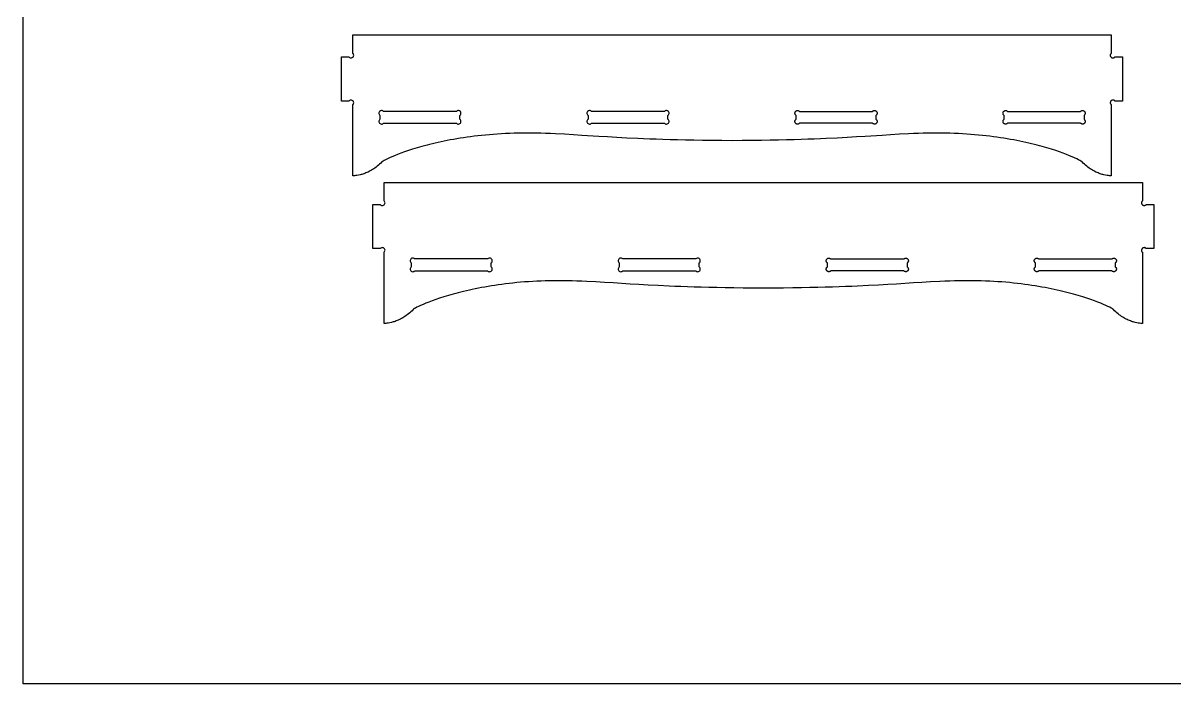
# Model space of a CAD drawing. Header units: metres. Extents: x 0 to 1337, y 0 to 1525.
# Drawn here: x 0 to 653, y 0 to 375 of the extents above; entities that cross this region are included whole.
import ezdxf

# ---------------------------------------------------------------- set-up
doc = ezdxf.new("R2010")
doc.units = ezdxf.units.M
doc.layers.add('Page1', color=7, linetype='CONTINUOUS')

msp = doc.modelspace()

# ---------------------------------------------------------------- linework, layer by layer
at = {"layer": 'Page1'}
for points in [[(0, 1525), (1200, 1525), (1200, 0), (0, 0), (0, 1525)], [(481.836731, 324.838074), (481.949615, 324.942169), (482.070099, 325.032623), (482.197144, 325.109406), (482.32962, 325.172516), (482.466522, 325.221954), (482.60675, 325.25769), (482.749237, 325.279694), (482.892944, 325.287994), (483.036774, 325.282562), (483.179688, 325.263397), (483.320618, 325.230499), (483.458466, 325.183807), (483.592194, 325.123383), (483.720734, 325.049133), (483.842987, 324.961121), (483.957947, 324.859283), (483.957947, 324.859283), (484.062042, 324.746399), (484.152496, 324.625916), (484.229279, 324.498901), (484.292389, 324.366394), (484.341827, 324.229523), (484.377563, 324.089294), (484.399567, 323.946777), (484.407867, 323.80307), (484.402435, 323.659241), (484.38327, 323.516327), (484.350372, 323.375427), (484.30368, 323.237549), (484.243225, 323.103821), (484.169006, 322.975311), (484.080994, 322.853027), (483.979156, 322.738068), (483.979156, 322.738068), (483.869293, 322.636383), (483.757935, 322.552155), (483.757935, 322.552155), (483.757935, 320.324005), (483.757935, 320.324005), (483.879913, 320.230713), (483.989746, 320.127594), (484.08725, 320.015686), (484.172241, 319.896027), (484.244476, 319.769684), (484.303802, 319.637695), (484.350006, 319.501099), (484.382904, 319.360962), (484.402313, 319.218353), (484.408051, 319.074249), (484.399872, 318.929779), (484.377594, 318.78595), (484.341064, 318.643829), (484.29007, 318.504425), (484.224396, 318.368835), (484.14386, 318.238068), (484.14386, 318.238068), (484.050568, 318.116089), (483.947449, 318.006256), (483.835541, 317.908783), (483.715881, 317.823792), (483.589539, 317.751556), (483.45755, 317.69223), (483.320953, 317.646027), (483.180847, 317.613098), (483.038208, 317.593689), (482.894135, 317.587982), (482.749664, 317.596161), (482.605835, 317.618439), (482.463684, 317.654968), (482.32431, 317.705963), (482.18869, 317.771637), (482.057953, 317.852142), (482.057953, 317.852142), (481.938843, 317.942902), (481.836731, 318.038086), (481.836731, 318.038086), (440.37915, 318.038086), (440.37915, 318.038086), (440.266266, 317.93396), (440.145782, 317.843536), (440.018768, 317.766724), (439.886261, 317.703613), (439.74939, 317.654205), (439.609161, 317.618469), (439.466644, 317.596466), (439.322937, 317.588165), (439.179108, 317.593567), (439.036194, 317.612732), (438.895294, 317.64566), (438.757416, 317.692352), (438.623688, 317.752777), (438.495178, 317.827026), (438.372894, 317.915039), (438.257935, 318.016876), (438.257935, 318.016876), (438.153839, 318.129761), (438.063385, 318.250244), (437.986603, 318.377258), (437.923492, 318.509766), (437.874084, 318.646637), (437.838348, 318.786865), (437.816315, 318.929382), (437.808014, 319.07309), (437.813446, 319.216919), (437.832611, 319.359833), (437.86554, 319.500732), (437.912201, 319.638611), (437.972656, 319.772339), (438.046875, 319.900848), (438.134918, 320.023132), (438.236725, 320.138092), (438.236725, 320.138092), (438.346619, 320.239777), (438.457947, 320.324005), (438.457947, 320.324005), (438.457947, 322.552155), (438.457947, 322.552155), (438.335968, 322.645447), (438.226135, 322.748566), (438.128632, 322.860474), (438.043671, 322.980133), (437.971436, 323.106476), (437.912109, 323.238464), (437.865875, 323.375061), (437.832977, 323.515198), (437.813568, 323.657806), (437.807861, 323.80191), (437.81604, 323.946381), (437.838287, 324.09021), (437.874817, 324.23233), (437.925842, 324.371735), (437.991486, 324.507324), (438.072021, 324.638092), (438.072021, 324.638092), (438.165314, 324.76004), (438.268433, 324.869904), (438.380341, 324.967377), (438.5, 325.052368), (438.626343, 325.124603), (438.758331, 325.183929), (438.894928, 325.230133), (439.035065, 325.263062), (439.177673, 325.28244), (439.321777, 325.288177), (439.466248, 325.279999), (439.610077, 325.257721), (439.752197, 325.221191), (439.891602, 325.170197), (440.027191, 325.104523), (440.157959, 325.023987), (440.157959, 325.023987), (440.277039, 324.933258), (440.37915, 324.838074), (440.37915, 324.838074), (481.836731, 324.838074)], [(599.836731, 324.838074), (599.949646, 324.942169), (600.070129, 325.032623), (600.197144, 325.109406), (600.329651, 325.172516), (600.466492, 325.221954), (600.60675, 325.25769), (600.749268, 325.279694), (600.892944, 325.287994), (601.036804, 325.282562), (601.179688, 325.263397), (601.320618, 325.230499), (601.458496, 325.183807), (601.592224, 325.123383), (601.720703, 325.049133), (601.843018, 324.961121), (601.957947, 324.859283), (601.957947, 324.859283), (602.062073, 324.746399), (602.152527, 324.625916), (602.229309, 324.498901), (602.292419, 324.366394), (602.341797, 324.229523), (602.377563, 324.089294), (602.399597, 323.946777), (602.407898, 323.80307), (602.402466, 323.659241), (602.383301, 323.516327), (602.350342, 323.375427), (602.303711, 323.237549), (602.243225, 323.103821), (602.169006, 322.975311), (602.080994, 322.853027), (601.979187, 322.738068), (601.979187, 322.738068), (601.869263, 322.636383), (601.757935, 322.552155), (601.757935, 322.552155), (601.757935, 320.324005), (601.757935, 320.324005), (601.879944, 320.230713), (601.989746, 320.127594), (602.08728, 320.015686), (602.172241, 319.896027), (602.244446, 319.769684), (602.303772, 319.637695), (602.350037, 319.501099), (602.382935, 319.360962), (602.402344, 319.218353), (602.40802, 319.074249), (602.399841, 318.929779), (602.377625, 318.78595), (602.341064, 318.643829), (602.290039, 318.504425), (602.224365, 318.368835), (602.14386, 318.238068), (602.14386, 318.238068), (602.050598, 318.116089), (601.947449, 318.006256), (601.83551, 317.908783), (601.715881, 317.823792), (601.589539, 317.751556), (601.457581, 317.69223), (601.320984, 317.646027), (601.180847, 317.613098), (601.038208, 317.593689), (600.894104, 317.587982), (600.749634, 317.596161), (600.605835, 317.618439), (600.463684, 317.654968), (600.32428, 317.705963), (600.188721, 317.771637), (600.057922, 317.852142), (600.057922, 317.852142), (599.938843, 317.942902), (599.836731, 318.038086), (599.836731, 318.038086), (558.37915, 318.038086), (558.37915, 318.038086), (558.266296, 317.93396), (558.145813, 317.843536), (558.018738, 317.766724), (557.886292, 317.703613), (557.74939, 317.654205), (557.609131, 317.618469), (557.466675, 317.596466), (557.322937, 317.588165), (557.179077, 317.593567), (557.036194, 317.612732), (556.895264, 317.64566), (556.757446, 317.692352), (556.623718, 317.752777), (556.495178, 317.827026), (556.372864, 317.915039), (556.257935, 318.016876), (556.257935, 318.016876), (556.15387, 318.129761), (556.063416, 318.250244), (555.986633, 318.377258), (555.923523, 318.509766), (555.874084, 318.646637), (555.838318, 318.786865), (555.816345, 318.929382), (555.808044, 319.07309), (555.813477, 319.216919), (555.832642, 319.359833), (555.86554, 319.500732), (555.912231, 319.638611), (555.972656, 319.772339), (556.046875, 319.900848), (556.134888, 320.023132), (556.236755, 320.138092), (556.236755, 320.138092), (556.346619, 320.239777), (556.457947, 320.324005), (556.457947, 320.324005), (556.457947, 322.552155), (556.457947, 322.552155), (556.335999, 322.645447), (556.226135, 322.748566), (556.128662, 322.860474), (556.04364, 322.980133), (555.971436, 323.106476), (555.912109, 323.238464), (555.865906, 323.375061), (555.833008, 323.515198), (555.813599, 323.657806), (555.807861, 323.80191), (555.81604, 323.946381), (555.838318, 324.09021), (555.874817, 324.23233), (555.925842, 324.371735), (555.991516, 324.507324), (556.072021, 324.638092), (556.072021, 324.638092), (556.165344, 324.76004), (556.268433, 324.869904), (556.380371, 324.967377), (556.5, 325.052368), (556.626343, 325.124603), (556.758362, 325.183929), (556.894958, 325.230133), (557.035034, 325.263062), (557.177673, 325.28244), (557.321777, 325.288177), (557.466248, 325.279999), (557.610046, 325.257721), (557.752197, 325.221191), (557.891602, 325.170197), (558.027222, 325.104523), (558.157959, 325.023987), (558.157959, 325.023987), (558.277039, 324.933258), (558.37915, 324.838074), (558.37915, 324.838074), (599.836731, 324.838074)], [(499.569885, 241.109238), (499.68277, 241.213333), (499.803284, 241.303787), (499.930298, 241.380569), (500.062775, 241.44368), (500.199677, 241.493118), (500.339905, 241.528839), (500.482391, 241.550858), (500.626099, 241.559158), (500.769958, 241.553741), (500.912872, 241.534561), (501.053772, 241.501648), (501.19162, 241.454971), (501.325348, 241.394531), (501.453888, 241.320297), (501.576172, 241.232269), (501.691101, 241.130447), (501.691101, 241.130447), (501.795227, 241.017563), (501.885651, 240.897079), (501.962463, 240.77005), (502.025574, 240.637558), (502.074982, 240.500671), (502.110718, 240.360443), (502.132721, 240.217941), (502.141022, 240.074234), (502.13562, 239.930389), (502.116455, 239.787491), (502.083527, 239.646576), (502.036835, 239.508713), (501.97641, 239.374985), (501.902161, 239.24646), (501.814148, 239.124176), (501.712311, 239.009232), (501.712311, 239.009232), (501.602448, 238.907532), (501.491119, 238.823318), (501.491119, 238.823318), (501.491119, 236.595154), (501.491119, 236.595154), (501.613098, 236.501862), (501.722931, 236.398743), (501.820404, 236.286835), (501.905396, 236.167175), (501.977631, 236.040833), (502.036957, 235.908844), (502.08316, 235.772247), (502.116089, 235.632126), (502.135498, 235.489502), (502.141205, 235.345413), (502.133026, 235.200943), (502.110748, 235.057114), (502.074219, 234.914978), (502.023224, 234.775589), (501.95755, 234.639984), (501.877045, 234.509232), (501.877045, 234.509232), (501.783752, 234.387253), (501.680603, 234.27742), (501.568695, 234.179932), (501.449036, 234.094955), (501.322693, 234.02272), (501.190704, 233.963394), (501.054138, 233.917175), (500.914001, 233.884262), (500.771362, 233.864853), (500.627289, 233.859146), (500.482819, 233.867325), (500.338989, 233.889587), (500.196838, 233.926117), (500.057465, 233.977127), (499.921875, 234.042786), (499.791107, 234.123322), (499.791107, 234.123322), (499.672028, 234.21405), (499.569885, 234.309235), (499.569885, 234.309235), (458.112335, 234.309235), (458.112335, 234.309235), (457.99942, 234.205124), (457.878937, 234.114685), (457.751923, 234.037888), (457.619446, 233.974792), (457.482544, 233.925354), (457.342316, 233.889633), (457.199799, 233.867615), (457.056122, 233.859314), (456.912262, 233.864731), (456.769348, 233.883896), (456.628448, 233.916824), (456.490601, 233.963501), (456.356873, 234.023941), (456.228333, 234.098175), (456.106049, 234.186203), (455.991119, 234.288025), (455.991119, 234.288025), (455.886993, 234.400909), (455.796539, 234.521393), (455.719757, 234.648422), (455.656647, 234.780914), (455.607239, 234.917801), (455.571503, 235.058029), (455.5495, 235.200531), (455.541168, 235.344238), (455.5466, 235.488068), (455.565765, 235.630981), (455.598694, 235.771896), (455.645355, 235.90976), (455.705811, 236.043488), (455.78006, 236.172012), (455.868073, 236.294296), (455.969879, 236.409241), (455.969879, 236.409241), (456.079773, 236.510941), (456.191101, 236.595154), (456.191101, 236.595154), (456.191101, 238.823318), (456.191101, 238.823318), (456.069122, 238.916595), (455.95929, 239.01973), (455.861786, 239.131638), (455.776825, 239.251297), (455.70459, 239.37764), (455.645264, 239.509628), (455.59906, 239.64621), (455.566132, 239.786346), (455.546722, 239.92897), (455.541016, 240.073059), (455.549194, 240.217529), (455.571442, 240.361359), (455.608002, 240.503494), (455.658997, 240.642883), (455.72467, 240.778488), (455.805176, 240.909241), (455.805176, 240.909241), (455.898468, 241.031219), (456.001587, 241.141052), (456.113525, 241.238541), (456.233185, 241.323517), (456.359528, 241.395752), (456.491516, 241.455078), (456.628082, 241.501297), (456.768219, 241.53421), (456.910858, 241.553604), (457.054932, 241.559326), (457.199402, 241.551147), (457.343231, 241.528885), (457.485382, 241.492355), (457.624756, 241.441345), (457.760345, 241.375687), (457.891113, 241.295151), (457.891113, 241.295151), (458.010193, 241.204422), (458.112335, 241.109238), (458.112335, 241.109238), (499.569885, 241.109238)], [(617.569885, 241.109238), (617.6828, 241.213333), (617.803284, 241.303787), (617.930298, 241.380569), (618.062805, 241.44368), (618.199707, 241.493118), (618.339905, 241.528839), (618.482422, 241.550858), (618.626099, 241.559158), (618.769958, 241.553741), (618.912842, 241.534561), (619.053772, 241.501648), (619.19165, 241.454971), (619.325378, 241.394531), (619.453918, 241.320297), (619.576172, 241.232269), (619.691101, 241.130447), (619.691101, 241.130447), (619.795227, 241.017563), (619.885681, 240.897079), (619.962463, 240.77005), (620.025574, 240.637558), (620.075012, 240.500671), (620.110718, 240.360443), (620.132751, 240.217941), (620.141052, 240.074234), (620.13562, 239.930389), (620.116455, 239.787491), (620.083496, 239.646576), (620.036865, 239.508713), (619.976379, 239.374985), (619.902161, 239.24646), (619.814148, 239.124176), (619.712341, 239.009232), (619.712341, 239.009232), (619.602417, 238.907532), (619.491089, 238.823318), (619.491089, 238.823318), (619.491089, 236.595154), (619.491089, 236.595154), (619.613098, 236.501862), (619.7229, 236.398743), (619.820435, 236.286835), (619.905396, 236.167175), (619.977661, 236.040833), (620.036926, 235.908844), (620.083191, 235.772247), (620.116089, 235.632126), (620.135498, 235.489502), (620.141174, 235.345413), (620.132996, 235.200943), (620.110779, 235.057114), (620.074219, 234.914978), (620.023254, 234.775589), (619.957581, 234.639984), (619.877014, 234.509232), (619.877014, 234.509232), (619.783752, 234.387253), (619.680603, 234.27742), (619.568726, 234.179932), (619.449036, 234.094955), (619.322693, 234.02272), (619.190735, 233.963394), (619.054138, 233.917175), (618.914001, 233.884262), (618.771362, 233.864853), (618.627319, 233.859146), (618.482788, 233.867325), (618.338989, 233.889587), (618.196838, 233.926117), (618.057434, 233.977127), (617.921875, 234.042786), (617.791138, 234.123322), (617.791138, 234.123322), (617.671997, 234.21405), (617.569885, 234.309235), (617.569885, 234.309235), (576.112305, 234.309235), (576.112305, 234.309235), (575.999451, 234.205124), (575.878967, 234.114685), (575.751953, 234.037888), (575.619446, 233.974792), (575.482544, 233.925354), (575.342285, 233.889633), (575.199829, 233.867615), (575.056091, 233.859314), (574.912292, 233.864731), (574.769348, 233.883896), (574.628418, 233.916824), (574.490601, 233.963501), (574.356873, 234.023941), (574.228333, 234.098175), (574.106079, 234.186203), (573.991089, 234.288025), (573.991089, 234.288025), (573.887024, 234.400909), (573.79657, 234.521393), (573.719788, 234.648422), (573.656677, 234.780914), (573.607239, 234.917801), (573.571533, 235.058029), (573.5495, 235.200531), (573.541199, 235.344238), (573.546631, 235.488068), (573.565796, 235.630981), (573.598694, 235.771896), (573.645386, 235.90976), (573.705811, 236.043488), (573.780029, 236.172012), (573.868042, 236.294296), (573.96991, 236.409241), (573.96991, 236.409241), (574.079773, 236.510941), (574.191101, 236.595154), (574.191101, 236.595154), (574.191101, 238.823318), (574.191101, 238.823318), (574.069153, 238.916595), (573.95929, 239.01973), (573.861816, 239.131638), (573.776855, 239.251297), (573.70459, 239.37764), (573.645264, 239.509628), (573.59906, 239.64621), (573.566162, 239.786346), (573.546753, 239.92897), (573.541016, 240.073059), (573.549194, 240.217529), (573.571472, 240.361359), (573.607971, 240.503494), (573.658997, 240.642883), (573.72467, 240.778488), (573.805176, 240.909241), (573.805176, 240.909241), (573.898499, 241.031219), (574.001587, 241.141052), (574.113525, 241.238541), (574.233154, 241.323517), (574.359497, 241.395752), (574.491516, 241.455078), (574.628113, 241.501297), (574.76825, 241.53421), (574.910828, 241.553604), (575.054932, 241.559326), (575.199402, 241.551147), (575.343262, 241.528885), (575.485352, 241.492355), (575.624756, 241.441345), (575.760376, 241.375687), (575.891113, 241.295151), (575.891113, 241.295151), (576.010193, 241.204422), (576.112305, 241.109238), (576.112305, 241.109238), (617.569885, 241.109238)]]:
    msp.add_lwpolyline(points, dxfattribs=at)
for points in [[(187.10791, 288.18808), (187.10791, 328.65332), (187.10791, 328.65332, 1.063218), (184.911087, 330.68808), (184.911087, 330.68808), (180.60791, 330.68808), (180.60791, 355.68808), (184.911087, 355.68808), (184.911087, 355.68808, 1.063218), (187.10791, 357.722839), (187.10791, 357.722839), (187.10791, 368.18808), (402.107941, 368.18808), (402.107941, 368.18808), (617.107971, 368.18808), (617.107971, 357.722839), (617.107971, 357.722839), (616.983154, 357.588074), (616.983154, 357.588074), (616.892029, 357.464478), (616.815247, 357.334839), (616.752808, 357.200165), (616.70459, 357.061584), (616.67041, 356.920105), (616.650208, 356.776794), (616.643921, 356.632751), (616.651367, 356.489014), (616.672485, 356.346619), (616.707153, 356.206665), (616.75531, 356.07019), (616.816772, 355.938263), (616.891479, 355.811951), (616.979309, 355.692291), (617.0802, 355.580383), (617.19397, 355.477264), (617.19397, 355.477264), (617.317566, 355.386108), (617.447205, 355.309387), (617.581848, 355.246948), (617.720459, 355.1987), (617.861938, 355.164551), (618.005249, 355.144348), (618.149292, 355.138031), (618.29303, 355.145508), (618.435425, 355.166626), (618.575378, 355.201294), (618.711853, 355.24942), (618.84375, 355.310883), (618.970093, 355.38559), (619.089722, 355.473419), (619.20166, 355.57431), (619.304749, 355.68808), (619.304749, 355.68808), (623.607971, 355.68808), (623.607971, 330.68808), (619.304749, 330.68808), (619.304749, 330.68808), (619.179993, 330.822815), (619.179993, 330.822815), (619.063721, 330.923157), (618.940308, 331.009583), (618.810791, 331.082153), (618.676331, 331.140839), (618.537842, 331.18573), (618.396545, 331.216827), (618.253418, 331.234131), (618.109497, 331.237671), (617.965881, 331.227509), (617.82373, 331.203644), (617.68396, 331.166107), (617.547729, 331.114899), (617.416077, 331.050079), (617.290039, 330.971649), (617.170715, 330.879639), (617.059204, 330.774078), (617.059204, 330.774078), (616.958862, 330.657837), (616.872437, 330.534424), (616.799927, 330.404938), (616.741211, 330.270447), (616.696289, 330.131989), (616.665222, 329.990662), (616.647888, 329.847504), (616.644348, 329.703613), (616.654541, 329.560028), (616.678406, 329.417816), (616.715942, 329.278076), (616.767151, 329.141846), (616.83197, 329.010162), (616.9104, 328.884155), (617.00238, 328.764862), (617.107971, 328.65332), (617.107971, 328.65332), (617.107971, 288.18808), (617.107971, 288.18808), (616.203735, 288.277069), (615.564941, 288.3508), (614.814636, 288.457977), (613.962646, 288.60907), (613.018738, 288.814606), (612.51532, 288.94104), (611.992615, 289.084991), (611.451782, 289.247803), (610.894043, 289.430756), (610.320679, 289.635193), (609.732788, 289.862366), (609.131714, 290.113647), (608.518616, 290.390289), (607.894775, 290.693665), (607.261292, 291.025024), (606.619507, 291.385681), (605.970581, 291.777008), (605.315735, 292.200226), (604.656189, 292.656738), (603.993164, 293.147766), (603.327881, 293.674683), (602.66156, 294.23877), (601.995422, 294.841339), (601.330688, 295.483704), (600.668579, 296.167145), (600.668579, 296.167145), (600.572754, 296.254822), (600.429321, 296.363739), (600.000488, 296.642212), (599.384033, 296.996307), (598.581604, 297.419922), (597.595093, 297.906769), (596.426147, 298.450653), (595.076599, 299.04541), (593.548279, 299.684814), (591.842896, 300.362671), (589.96228, 301.072754), (587.908142, 301.808868), (585.682373, 302.56485), (583.28656, 303.334442), (580.722656, 304.11145), (579.378235, 304.500793), (577.992371, 304.889679), (576.56543, 305.277344), (575.097534, 305.662964), (573.588867, 306.045776), (572.039795, 306.425018), (570.450439, 306.799927), (568.821045, 307.169708), (567.151855, 307.5336), (565.442993, 307.890808), (563.694824, 308.24057), (561.907532, 308.582092), (560.081238, 308.914642), (558.216248, 309.237396), (556.312805, 309.549622), (554.371094, 309.850494), (552.391357, 310.139282), (550.373779, 310.415192), (548.318604, 310.677429), (546.226074, 310.925262), (544.096375, 311.157898), (541.929749, 311.374542), (539.72644, 311.574432), (537.486572, 311.756775), (535.21051, 311.920837), (532.898376, 312.065796), (530.550476, 312.190918), (528.166931, 312.29541), (525.747986, 312.378479), (523.293945, 312.439362), (520.804932, 312.477325), (518.28125, 312.491516), (515.723083, 312.481201), (513.130615, 312.445618), (510.50412, 312.383972), (507.843781, 312.295471), (507.843781, 312.295471), (505.000183, 312.181152), (502.261658, 312.059967), (497.045898, 311.799316), (492.088684, 311.518372), (487.282166, 311.221893), (477.689941, 310.601318), (472.688568, 310.286804), (467.406586, 309.97583), (461.736115, 309.673157), (455.569366, 309.383575), (452.266174, 309.245178), (448.798492, 309.111847), (445.152802, 308.984161), (441.315643, 308.862732), (437.273529, 308.748169), (433.013, 308.641052), (428.520538, 308.541962), (423.782715, 308.451508), (418.786011, 308.3703), (413.516998, 308.29895), (407.962128, 308.238007), (402.107941, 308.18808), (402.10791, 308.18808), (396.253754, 308.238007), (390.698883, 308.29895), (385.42984, 308.3703), (380.433136, 308.451508), (375.695313, 308.541962), (371.202881, 308.641052), (366.942322, 308.748169), (362.900238, 308.862732), (359.06308, 308.984161), (355.417389, 309.111847), (351.949677, 309.245178), (348.646515, 309.383575), (342.479736, 309.673157), (336.809296, 309.97583), (331.527283, 310.286804), (326.525909, 310.601318), (316.933716, 311.221893), (312.127197, 311.518372), (307.169983, 311.799316), (301.954224, 312.059967), (299.215668, 312.181152), (296.37207, 312.295471), (296.37207, 312.295471), (293.711761, 312.383972), (291.085266, 312.445618), (288.492798, 312.481201), (285.934631, 312.491516), (283.410919, 312.477325), (280.921906, 312.439362), (278.467865, 312.378479), (276.04895, 312.29541), (273.665405, 312.190918), (271.317474, 312.065796), (269.005341, 311.920837), (266.729248, 311.756775), (264.489441, 311.574432), (262.286102, 311.374542), (260.119476, 311.157898), (257.989807, 310.925262), (255.897247, 310.677429), (253.842087, 310.415192), (251.824509, 310.139282), (249.844757, 309.850494), (247.903046, 309.549622), (245.999588, 309.237396), (244.134613, 308.914642), (242.308365, 308.582092), (240.521027, 308.24057), (238.772842, 307.890808), (237.064026, 307.5336), (235.394821, 307.169708), (233.765427, 306.799927), (232.176071, 306.425018), (230.626968, 306.045776), (229.118362, 305.662964), (227.650452, 305.277344), (226.223465, 304.889679), (224.837646, 304.500793), (223.493179, 304.11145), (220.929276, 303.334442), (218.533524, 302.56485), (216.307693, 301.808868), (214.253571, 301.072754), (212.37294, 300.362671), (210.667572, 299.684814), (209.139236, 299.04541), (207.789719, 298.450653), (206.620804, 297.906769), (205.634247, 297.419922), (204.831833, 296.996307), (204.215347, 296.642212), (203.786575, 296.363739), (203.643127, 296.254822), (203.547272, 296.167145), (203.547272, 296.167145), (202.885162, 295.483704), (202.220444, 294.841339), (201.554306, 294.23877), (200.888, 293.674683), (200.222717, 293.147766), (199.559692, 292.656738), (198.900146, 292.200226), (198.2453, 291.777008), (197.596359, 291.385681), (196.954559, 291.025024), (196.321106, 290.693665), (195.69722, 290.390289), (195.084137, 290.113647), (194.483063, 289.862366), (193.895218, 289.635193), (193.321823, 289.430756), (192.764084, 289.247803), (192.223251, 289.084991), (191.700531, 288.94104), (191.197128, 288.814606), (190.253204, 288.60907), (189.401215, 288.457977), (188.65094, 288.3508), (188.012131, 288.277069), (187.10791, 288.18808)], [(204.379135, 324.838074, 1.101444), (202.457916, 322.552155), (202.457916, 322.552155), (202.457916, 320.324005), (202.457916, 320.324005, 1.101444), (204.379135, 318.038086), (204.379135, 318.038086), (245.8367, 318.038086), (245.8367, 318.038086, 1.101444), (247.757919, 320.324005), (247.757919, 320.324005), (247.757919, 322.552155), (247.757919, 322.552155, 1.101444), (245.8367, 324.838074), (245.8367, 324.838074), (204.379135, 324.838074)], [(322.37912, 324.838074, 1.101444), (320.457916, 322.552155), (320.457916, 322.552155), (320.457916, 320.324005), (320.457916, 320.324005, 1.101444), (322.37912, 318.038086), (322.37912, 318.038086), (363.8367, 318.038086), (363.8367, 318.038086, 1.101444), (365.757904, 320.324005), (365.757904, 320.324005), (365.757904, 322.552155), (365.757904, 322.552155, 1.101444), (363.8367, 324.838074), (363.8367, 324.838074), (322.37912, 324.838074)], [(204.84108, 204.459229), (204.84108, 244.924484), (204.84108, 244.924484, 1.063218), (202.644241, 246.959229), (202.644241, 246.959229), (198.34108, 246.959229), (198.34108, 271.959229), (202.644241, 271.959229), (202.644241, 271.959229, 1.063218), (204.84108, 273.993988), (204.84108, 273.993988), (204.84108, 284.459229), (419.841095, 284.459229), (419.841095, 284.459229), (634.841125, 284.459229), (634.841125, 273.993988), (634.841125, 273.993988), (634.716309, 273.859222), (634.716309, 273.859222), (634.625183, 273.735657), (634.548401, 273.605988), (634.485962, 273.471344), (634.437744, 273.332733), (634.403564, 273.191254), (634.383423, 273.047974), (634.377075, 272.9039), (634.384521, 272.760162), (634.40564, 272.617767), (634.440369, 272.477814), (634.488464, 272.341339), (634.549927, 272.209412), (634.624634, 272.083099), (634.712463, 271.96347), (634.813354, 271.851532), (634.927124, 271.748413), (634.927124, 271.748413), (635.05072, 271.657288), (635.180359, 271.580536), (635.315002, 271.518097), (635.453613, 271.469849), (635.595093, 271.435699), (635.738403, 271.415527), (635.882446, 271.40921), (636.026184, 271.416656), (636.168579, 271.437775), (636.308533, 271.472443), (636.445007, 271.520569), (636.576904, 271.582062), (636.703247, 271.656769), (636.822876, 271.744598), (636.934814, 271.845459), (637.037964, 271.959229), (637.037964, 271.959229), (641.341125, 271.959229), (641.341125, 246.959229), (637.037964, 246.959229), (637.037964, 246.959229), (636.913147, 247.093979), (636.913147, 247.093979), (636.796875, 247.194305), (636.673462, 247.280746), (636.544006, 247.353302), (636.409485, 247.412003), (636.271057, 247.456894), (636.1297, 247.487976), (635.986572, 247.50528), (635.842651, 247.508835), (635.699097, 247.498672), (635.556885, 247.474808), (635.417114, 247.437256), (635.280884, 247.386063), (635.149231, 247.321243), (635.023193, 247.242813), (634.90387, 247.150803), (634.792358, 247.045242), (634.792358, 247.045242), (634.692017, 246.928986), (634.605591, 246.805588), (634.533081, 246.676102), (634.474365, 246.541595), (634.429443, 246.403152), (634.398376, 246.261826), (634.381104, 246.118668), (634.377502, 245.974777), (634.387695, 245.831192), (634.41156, 245.688995), (634.449097, 245.54924), (634.500305, 245.412994), (634.565125, 245.281326), (634.643555, 245.155319), (634.735535, 245.036011), (634.841125, 244.924484), (634.841125, 244.924484), (634.841125, 204.459229), (634.841125, 204.459229), (633.93689, 204.548218), (633.298096, 204.621948), (632.547791, 204.729126), (631.695801, 204.880234), (630.751892, 205.085754), (630.248474, 205.212189), (629.725769, 205.356155), (629.184937, 205.518967), (628.627197, 205.70192), (628.053833, 205.906342), (627.465942, 206.13353), (626.864868, 206.384796), (626.251831, 206.661453), (625.62793, 206.964813), (624.994446, 207.296173), (624.352661, 207.656845), (623.703735, 208.048157), (623.048889, 208.47139), (622.389343, 208.927887), (621.726318, 209.41893), (621.061035, 209.945831), (620.394714, 210.509918), (619.728577, 211.112488), (619.063843, 211.754852), (618.401733, 212.438309), (618.401733, 212.438309), (618.305908, 212.525986), (618.162476, 212.634903), (617.733643, 212.913361), (617.117188, 213.267487), (616.314758, 213.691071), (615.328247, 214.177917), (614.159302, 214.721817), (612.809814, 215.316574), (611.281433, 215.955978), (609.576111, 216.63382), (607.695435, 217.343918), (605.641357, 218.080032), (603.415527, 218.835999), (601.019775, 219.605591), (598.455872, 220.382614), (597.111389, 220.771957), (595.725586, 221.160843), (594.298584, 221.548492), (592.830688, 221.934113), (591.322083, 222.316925), (589.772949, 222.696182), (588.183594, 223.071091), (586.554199, 223.440872), (584.88501, 223.804749), (583.176208, 224.161972), (581.427979, 224.511719), (579.640686, 224.853256), (577.814392, 225.185806), (575.949463, 225.50856), (574.045959, 225.82077), (572.104248, 226.121658), (570.124512, 226.410446), (568.106934, 226.68634), (566.051758, 226.948608), (563.959229, 227.196426), (561.829529, 227.429047), (559.662903, 227.645691), (557.459595, 227.845581), (555.219788, 228.027939), (552.943665, 228.191986), (550.631531, 228.33696), (548.28363, 228.462082), (545.900085, 228.566559), (543.481201, 228.649643), (541.0271, 228.710526), (538.538086, 228.748474), (536.014404, 228.762665), (533.456238, 228.752365), (530.86377, 228.716766), (528.237244, 228.655121), (525.576965, 228.566635), (525.576965, 228.566635), (522.733337, 228.452301), (519.994812, 228.331116), (514.779053, 228.070496), (509.821838, 227.789536), (505.01532, 227.493042), (495.423126, 226.872482), (490.421722, 226.557968), (485.13974, 226.246979), (479.469269, 225.944305), (473.302521, 225.654724), (469.999329, 225.516327), (466.531647, 225.382996), (462.885956, 225.255325), (459.048798, 225.133896), (455.006683, 225.019318), (450.746155, 224.912201), (446.253723, 224.81311), (441.515869, 224.722672), (436.519196, 224.641464), (431.250153, 224.570099), (425.695282, 224.509155), (419.841095, 224.459229), (419.841064, 224.459229), (413.986908, 224.509155), (408.432037, 224.570099), (403.162994, 224.641464), (398.16629, 224.722672), (393.428467, 224.81311), (388.936035, 224.912201), (384.675507, 225.019318), (380.633392, 225.133896), (376.796234, 225.255325), (373.150543, 225.382996), (369.682861, 225.516327), (366.379669, 225.654724), (360.212921, 225.944305), (354.54245, 226.246979), (349.260437, 226.557968), (344.259064, 226.872482), (334.66687, 227.493042), (329.860352, 227.789536), (324.903137, 228.070496), (319.687378, 228.331116), (316.948853, 228.452301), (314.105225, 228.566635), (314.105225, 228.566635), (311.444916, 228.655121), (308.81842, 228.716766), (306.225952, 228.752365), (303.667786, 228.762665), (301.144073, 228.748474), (298.65509, 228.710526), (296.201019, 228.649643), (293.782104, 228.566559), (291.39856, 228.462082), (289.050629, 228.33696), (286.738495, 228.191986), (284.462433, 228.027939), (282.222595, 227.845581), (280.019287, 227.645691), (277.852661, 227.429047), (275.722961, 227.196426), (273.630402, 226.948608), (271.575256, 226.68634), (269.557678, 226.410446), (267.577911, 226.121658), (265.6362, 225.82077), (263.732758, 225.50856), (261.867767, 225.185806), (260.041504, 224.853256), (258.254181, 224.511719), (256.506012, 224.161972), (254.797195, 223.804749), (253.127975, 223.440872), (251.498581, 223.071091), (249.909225, 222.696182), (248.360123, 222.316925), (246.851517, 221.934113), (245.383606, 221.548492), (243.956635, 221.160843), (242.570801, 220.771957), (241.226349, 220.382614), (238.66243, 219.605591), (236.266678, 218.835999), (234.040848, 218.080032), (231.98674, 217.343918), (230.10611, 216.63382), (228.400726, 215.955978), (226.872406, 215.316574), (225.522888, 214.721817), (224.353958, 214.177917), (223.367401, 213.691071), (222.565002, 213.267487), (221.948517, 212.913361), (221.51973, 212.634903), (221.376282, 212.525986), (221.280426, 212.438309), (221.280426, 212.438309), (220.618317, 211.754852), (219.953598, 211.112488), (219.287476, 210.509918), (218.621155, 209.945831), (217.955887, 209.41893), (217.292862, 208.927887), (216.633316, 208.47139), (215.978455, 208.048157), (215.329514, 207.656845), (214.687714, 207.296173), (214.05426, 206.964813), (213.430389, 206.661453), (212.817291, 206.384796), (212.216217, 206.13353), (211.628372, 205.906342), (211.054977, 205.70192), (210.497253, 205.518967), (209.956421, 205.356155), (209.433685, 205.212189), (208.930298, 205.085754), (207.986359, 204.880234), (207.134384, 204.729126), (206.384109, 204.621948), (205.7453, 204.548218), (204.84108, 204.459229)], [(222.112289, 241.109238, 1.101444), (220.191086, 238.823318), (220.191086, 238.823318), (220.191086, 236.595154), (220.191086, 236.595154, 1.101444), (222.112289, 234.309235), (222.112289, 234.309235), (263.569855, 234.309235), (263.569855, 234.309235, 1.101444), (265.491089, 236.595154), (265.491089, 236.595154), (265.491089, 238.823318), (265.491089, 238.823318, 1.101444), (263.569855, 241.109238), (263.569855, 241.109238), (222.112289, 241.109238)], [(340.112305, 241.109238, 1.101444), (338.191071, 238.823318), (338.191071, 238.823318), (338.191071, 236.595154), (338.191071, 236.595154, 1.101444), (340.112305, 234.309235), (340.112305, 234.309235), (381.569855, 234.309235), (381.569855, 234.309235, 1.101444), (383.491089, 236.595154), (383.491089, 236.595154), (383.491089, 238.823318), (383.491089, 238.823318, 1.101444), (381.569855, 241.109238), (381.569855, 241.109238), (340.112305, 241.109238)]]:
    msp.add_lwpolyline(points, format="xyb", dxfattribs=at)

doc.saveas('drawing.dxf')
